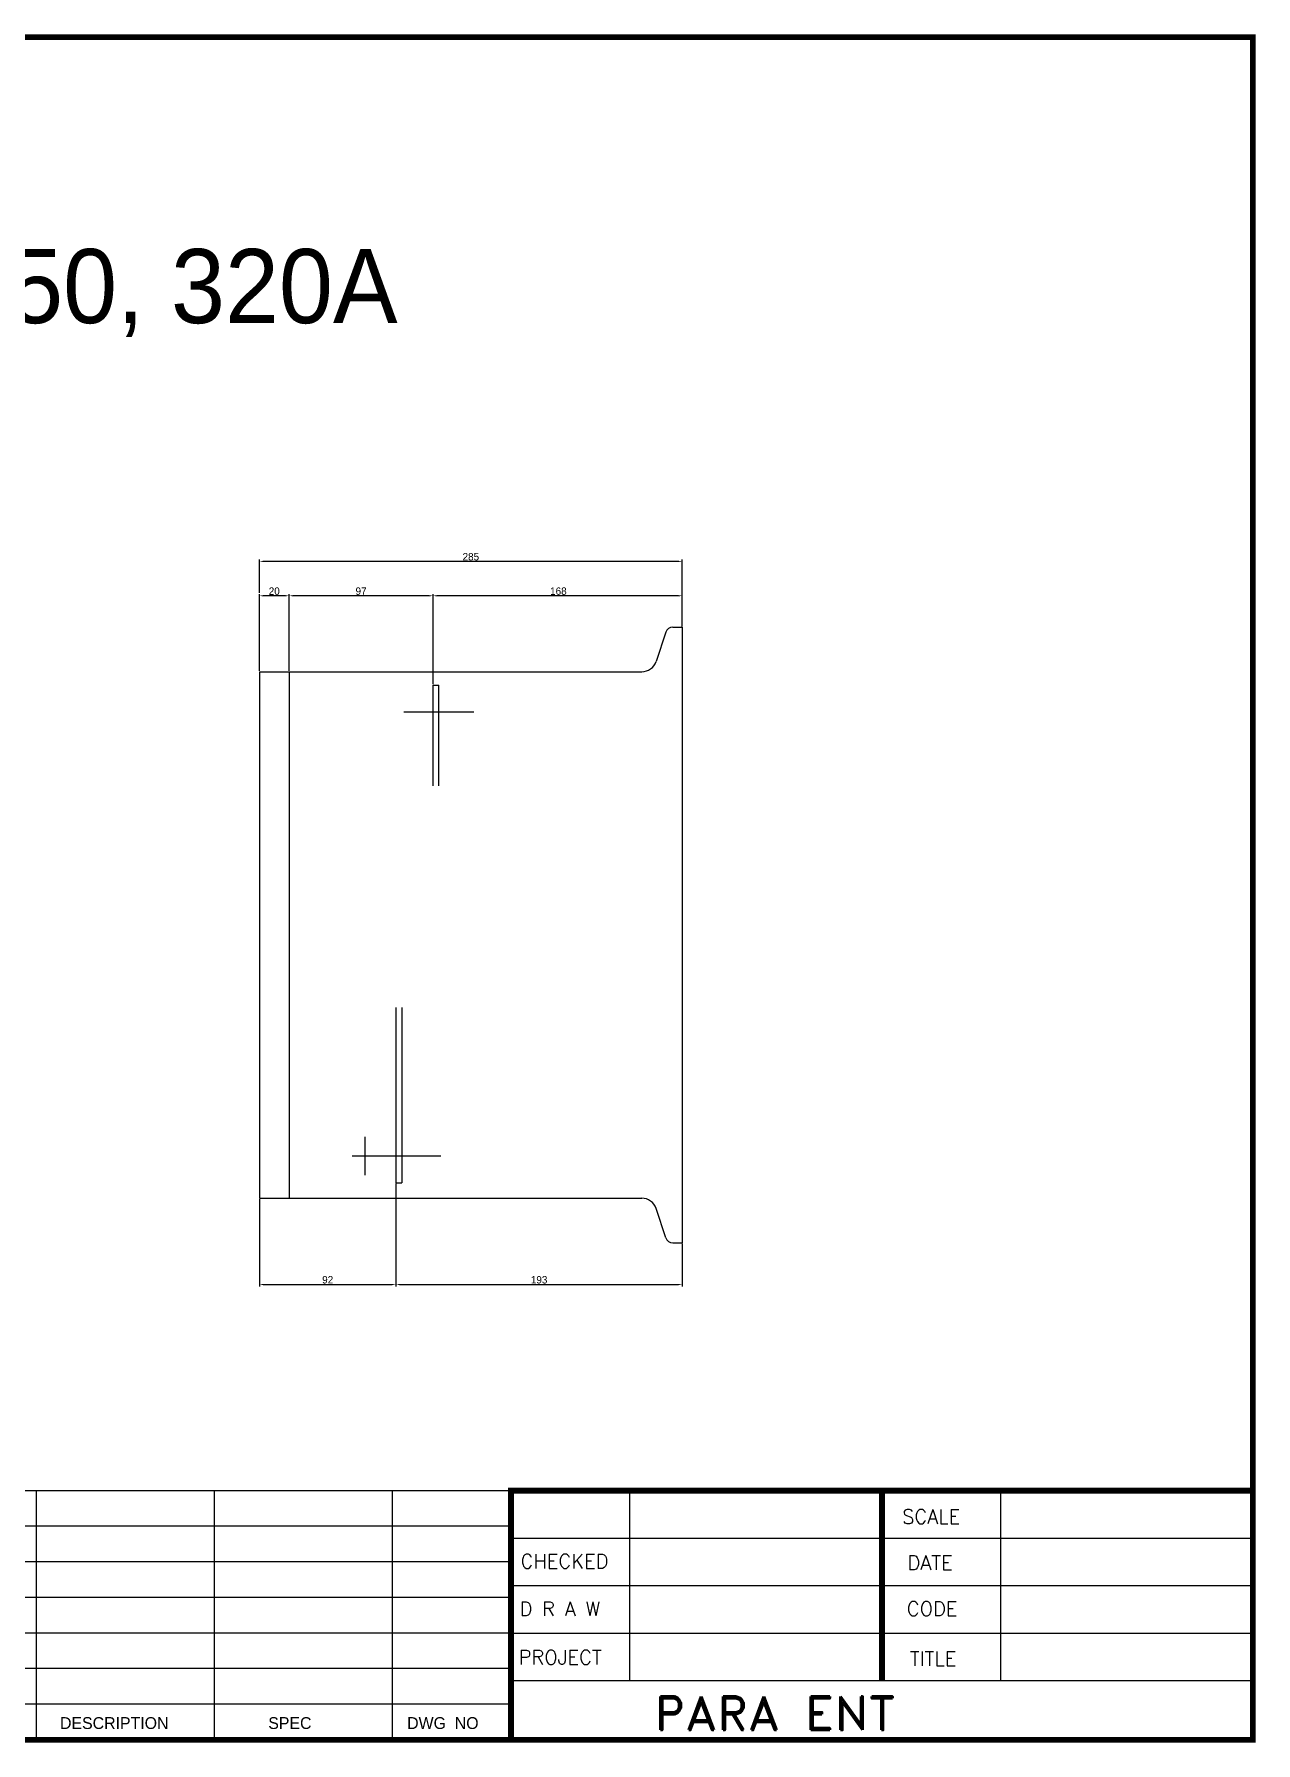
# Model space of a CAD drawing. Header units: millimetres. Extents: x 2066 to 3710, y 212 to 1364.
# Drawn here: x 2887 to 3710, y 212 to 1364 of the extents above; entities that cross this region are included whole.
import ezdxf

# ---------------------------------------------------------------- set-up
doc = ezdxf.new("R2010")
doc.units = ezdxf.units.MM
doc.layers.add('Bus-Bar', color=7, linetype='Continuous')
doc.layers.add('베이크라이트', color=7, linetype='Continuous')
doc.styles.add('ROMAND', font='romand', dxfattribs={"width": 1.1, "height": 8})
doc.styles.add('ROMANS', font='romans', dxfattribs={"height": 3})
doc.dimstyles.new('ISO-25', dxfattribs={"dimtxt": 5, "dimasz": 2.5, "dimexe": 1.25, "dimexo": 0.625, "dimtad": 1, "dimdsep": 46, "dimtxsty": 'Standard', "dimcen": 2.5, "dimclrd": 6, "dimclre": 6, "dimclrt": 1, "dimadec": 0, "dimazin": 0, "dimtfac": 1, "dimtmove": 0, "dimatfit": 3, "dimfxl": 1, "dimarcsym": 0})

# ---------------------------------------------------------------- blocks, each defined once
blk = doc.blocks.new('*D1')
at = {"color": 6, "lineweight": -2, "transparency": 16777216}
for p, q in [((3038.8, 986.9), (3038.8, 1009.5)), ((3321.3, 1008.2), (3041.3, 1008.2)), ((3323.8, 982.2), (3323.8, 1009.5))]:
    blk.add_line(p, q, dxfattribs=at)
at = {"color": 6, "transparency": 16777216}
for points in [[(3041.3, 1008.6), (3041.3, 1007.8), (3038.8, 1008.2)], [(3321.3, 1008.6), (3321.3, 1007.8), (3323.8, 1008.2)]]:
    blk.add_solid(points, dxfattribs=at)
at = {"layer": 'Defpoints', "color": 0, "transparency": 16777216}
for p in [(3038.8, 1008.2), (3038.8, 986.2), (3323.8, 981.6)]:
    blk.add_point(p, dxfattribs=at)
at = {"color": 1, "transparency": 16777216, "insert": (3181.3, 1011.3), "char_height": 5, "attachment_point": 5}
blk.add_mtext('285', dxfattribs=at)
blk = doc.blocks.new('*D2')
at = {"color": 6, "lineweight": -2, "transparency": 16777216}
for p, q in [((3155.8, 925.4), (3155.8, 986.2)), ((3321.3, 985), (3158.3, 985)), ((3323.8, 964.4), (3323.8, 986.2))]:
    blk.add_line(p, q, dxfattribs=at)
at = {"color": 6, "transparency": 16777216}
for points in [[(3158.3, 985.4), (3158.3, 984.6), (3155.8, 985)], [(3321.3, 985.4), (3321.3, 984.6), (3323.8, 985)]]:
    blk.add_solid(points, dxfattribs=at)
at = {"layer": 'Defpoints', "color": 0, "transparency": 16777216}
for p in [(3155.8, 985), (3323.8, 963.8), (3155.8, 924.8)]:
    blk.add_point(p, dxfattribs=at)
at = {"color": 1, "transparency": 16777216, "insert": (3240.3, 988.1), "char_height": 5, "attachment_point": 5}
blk.add_mtext('168', dxfattribs=at)
blk = doc.blocks.new('*D3')
at = {"color": 6, "lineweight": -2, "transparency": 16777216}
for p, q in [((3038.8, 934.4), (3038.8, 986.2)), ((3056.3, 985), (3041.3, 985)), ((3058.8, 934.4), (3058.8, 986.2))]:
    blk.add_line(p, q, dxfattribs=at)
at = {"color": 6, "transparency": 16777216}
for points in [[(3041.3, 985.4), (3041.3, 984.6), (3038.8, 985)], [(3056.3, 985.4), (3056.3, 984.6), (3058.8, 985)]]:
    blk.add_solid(points, dxfattribs=at)
at = {"layer": 'Defpoints', "color": 0, "transparency": 16777216}
for p in [(3038.8, 985), (3038.8, 933.8), (3058.8, 933.8)]:
    blk.add_point(p, dxfattribs=at)
at = {"color": 1, "transparency": 16777216, "insert": (3048.8, 988.1), "char_height": 5, "attachment_point": 5}
blk.add_mtext('20', dxfattribs=at)
blk = doc.blocks.new('*D21')
at = {"color": 6, "lineweight": -2, "transparency": 16777216}
for p, q in [((3130.8, 588.7), (3130.8, 519.4)), ((3038.8, 578.2), (3038.8, 519.4)), ((3041.3, 520.7), (3128.3, 520.7))]:
    blk.add_line(p, q, dxfattribs=at)
at = {"color": 6, "transparency": 16777216}
for points in [[(3041.3, 521.1), (3041.3, 520.3), (3038.8, 520.7)], [(3128.3, 521.1), (3128.3, 520.3), (3130.8, 520.7)]]:
    blk.add_solid(points, dxfattribs=at)
at = {"layer": 'Defpoints', "color": 0, "transparency": 16777216}
for p in [(3130.8, 589.3), (3038.8, 578.8), (3130.8, 520.7)]:
    blk.add_point(p, dxfattribs=at)
at = {"color": 1, "transparency": 16777216, "insert": (3084.8, 523.8), "char_height": 5, "attachment_point": 5}
blk.add_mtext('92', dxfattribs=at)
blk = doc.blocks.new('*D22')
at = {"color": 6, "lineweight": -2, "transparency": 16777216}
for p, q in [((3130.8, 588.7), (3130.8, 519.4)), ((3323.8, 548.2), (3323.8, 519.4)), ((3133.3, 520.7), (3321.3, 520.7))]:
    blk.add_line(p, q, dxfattribs=at)
at = {"color": 6, "transparency": 16777216}
for points in [[(3133.3, 521.1), (3133.3, 520.3), (3130.8, 520.7)], [(3321.3, 521.1), (3321.3, 520.3), (3323.8, 520.7)]]:
    blk.add_solid(points, dxfattribs=at)
at = {"layer": 'Defpoints', "color": 0, "transparency": 16777216}
for p in [(3130.8, 589.3), (3323.8, 548.8), (3323.8, 520.7)]:
    blk.add_point(p, dxfattribs=at)
at = {"color": 1, "transparency": 16777216, "insert": (3227.3, 523.8), "char_height": 5, "attachment_point": 5}
blk.add_mtext('193', dxfattribs=at)
blk = doc.blocks.new('*D30')
at = {"color": 6, "lineweight": -2, "transparency": 16777216}
for p, q in [((3058.8, 934.4), (3058.8, 986.2)), ((3153.3, 985), (3061.3, 985)), ((3155.8, 925.4), (3155.8, 986.2))]:
    blk.add_line(p, q, dxfattribs=at)
at = {"color": 6, "transparency": 16777216}
for points in [[(3061.3, 985.4), (3061.3, 984.6), (3058.8, 985)], [(3153.3, 985.4), (3153.3, 984.6), (3155.8, 985)]]:
    blk.add_solid(points, dxfattribs=at)
at = {"layer": 'Defpoints', "color": 0, "transparency": 16777216}
for p in [(3058.8, 985), (3058.8, 933.8), (3155.8, 924.8)]:
    blk.add_point(p, dxfattribs=at)
at = {"color": 1, "transparency": 16777216, "insert": (3107.3, 988.1), "char_height": 5, "attachment_point": 5}
blk.add_mtext('97', dxfattribs=at)

msp = doc.modelspace()

# ---------------------------------------------------------------- linework, layer by layer
for p, q in [((3312.669, 960.386), (3306.088, 940.642)), ((3317.412, 963.805), (3323.809, 963.805)), ((3323.809, 963.805), (3323.809, 548.805)), ((3038.809, 933.805), (3296.601, 933.805)), ((3038.809, 933.805), (3038.809, 578.805)), ((3058.809, 933.805), (3058.809, 578.805)), ((3038.809, 578.805), (3296.601, 578.805)), ((3312.669, 552.224), (3306.088, 571.967)), ((3317.412, 548.805), (3323.809, 548.805))]:
    msp.add_line(p, q)
at = {"color": 5}
for p, q in [((2888.353, 381.646), (2888.353, 213.646)), ((3008.353, 381.646), (3008.353, 213.646)), ((3128.353, 381.646), (3128.353, 213.646)), ((3288.353, 253.646), (3288.353, 381.646)), ((3538.353, 381.646), (3538.353, 253.646)), ((3208.353, 357.646), (2836.353, 357.646)), ((3208.353, 349.646), (3708.353, 349.646)), ((3208.353, 333.646), (2836.353, 333.646)), ((3208.353, 317.646), (3708.353, 317.646)), ((3208.353, 309.646), (2836.353, 309.646)), ((3208.353, 285.646), (2836.353, 285.646)), ((3208.353, 285.646), (3708.353, 285.646)), ((3208.353, 261.646), (2836.353, 261.646)), ((3208.353, 253.646), (3708.353, 253.646)), ((3208.353, 237.646), (2836.353, 237.646))]:
    msp.add_line(p, q, dxfattribs=at)
at = {"color": 5, "const_width": 4}
for points in [[(2068.353, 213.646), (3708.353, 213.646), (3708.353, 1361.646), (2068.353, 1361.646), (2068.353, 213.646)], [(3708.353, 381.646), (3208.353, 381.646), (3208.353, 213.646)], [(3458.353, 381.646), (3458.353, 253.646)]]:
    msp.add_lwpolyline(points, dxfattribs=at)
at = {"color": 5, "ltscale": 2, "const_width": 0.8}
msp.add_lwpolyline([(3208.353, 381.646), (2836.353, 381.646), (2836.353, 213.646)], dxfattribs=at)
for centre, radius, start, end in [((3317.412, 958.805), 5, 90, 161.565051), ((3296.601, 943.805), 10, 270, 341.565051), ((3296.601, 568.805), 10, 18.434949, 90), ((3317.412, 553.805), 5, 198.434949, 270)]:
    msp.add_arc(centre, radius, start, end)
at = {"layer": 'Bus-Bar', "color": 4}
for p, q in [((3155.806, 856.805), (3155.806, 924.805)), ((3155.806, 924.805), (3159.806, 924.805)), ((3159.806, 856.805), (3159.806, 924.805)), ((3130.806, 707.305), (3130.806, 589.305)), ((3134.806, 707.305), (3134.806, 589.305)), ((3130.806, 589.305), (3134.806, 589.305))]:
    msp.add_line(p, q, dxfattribs=at)
at = {"layer": '베이크라이트', "color": 4}
for p, q in [((3136.221, 906.805), (3183.383, 906.805)), ((3109.906, 620.305), (3109.906, 594.305)), ((3101.272, 607.305), (3161.089, 607.305))]:
    msp.add_line(p, q, dxfattribs=at)

# ---------------------------------------------------------------- texts
at = {"color": 5, "style": 'ROMANS'}
for s, p in [('SCALE', (3472.026, 359.398)), ('CHECKED', (3214.808, 329.286)), ('DATE', (3475.613, 328.241)), ('D R A W', (3214.155, 297.178)), ('CODE', (3475.125, 297.253)), ('PROJECT', (3213.514, 264.534)), ('TITLE', (3477.167, 263.604))]:
    msp.add_text(s, height=9.6, dxfattribs=at).set_placement(p)
at = {"color": 5, "style": 'ROMAND', "width": 1.1}
msp.add_text('PARA ENT', height=22.4, dxfattribs=at).set_placement((3304.88, 220.372))
at = {"insert": (2728.369, 1218.813), "char_height": 50, "width": 542.36241, "attachment_point": 1}
msp.add_mtext('{\\f@Gulim|b0|i0|c129|p50;TP-250, 320A}', dxfattribs=at)
at = {"color": 5, "char_height": 8, "attachment_point": 1}
for s, insert, width in [('DESCRIPTION', (2904.39, 228.97), 40), ('SPEC', (3044.76, 228.97), 40), ('DWG  NO', (3138.363, 228.97), 60)]:
    msp.add_mtext(s, dxfattribs=dict(at, insert=insert, width=width))

# ---------------------------------------------------------------- dimensions: what is measured, and where the dimension line sits
at = {"color": 4}
for base, p1, p2, picture, middle in [((3038.809, 1008.215), (3323.809, 981.614), (3038.809, 986.239), '*D1', (3181.309, 1008.215)), ((3155.806, 984.989), (3323.809, 963.805), (3155.806, 924.805), '*D2', (3240.308, 984.989))]:
    dim = msp.add_linear_dim(base=base, p1=p1, p2=p2, angle=180, dimstyle='ISO-25', dxfattribs=at)
    dim.commit()
    dim.dimension.update_dxf_attribs({"geometry": picture, "text_midpoint": middle, "dimtype": 160})
dim = msp.add_linear_dim(base=(3038.809, 984.989), p1=(3058.809, 933.805), p2=(3038.809, 933.805), angle=180, dimstyle='ISO-25', dxfattribs=at)
dim.commit()
dim.dimension.update_dxf_attribs({"geometry": '*D3', "text_midpoint": (3048.809, 988.114)})
for base, p1, p2, picture, middle in [((3058.809, 984.989), (3155.806, 924.805), (3058.809, 933.805), '*D30', (3107.308, 988.114)), ((3130.806, 520.693), (3038.809, 578.805), (3130.806, 589.305), '*D21', (3084.808, 523.818))]:
    dim = msp.add_linear_dim(base=base, p1=p1, p2=p2, angle=180, dimstyle='ISO-25')
    dim.commit()
    dim.dimension.update_dxf_attribs({"geometry": picture, "text_midpoint": middle})
dim = msp.add_linear_dim(base=(3323.809, 520.693), p1=(3130.806, 589.305), p2=(3323.809, 548.805), angle=180, dimstyle='ISO-25', override={"dimtmove": 1})
dim.commit()
dim.dimension.update_dxf_attribs({"geometry": '*D22', "text_midpoint": (3227.308, 523.818)})

doc.saveas('drawing.dxf')
